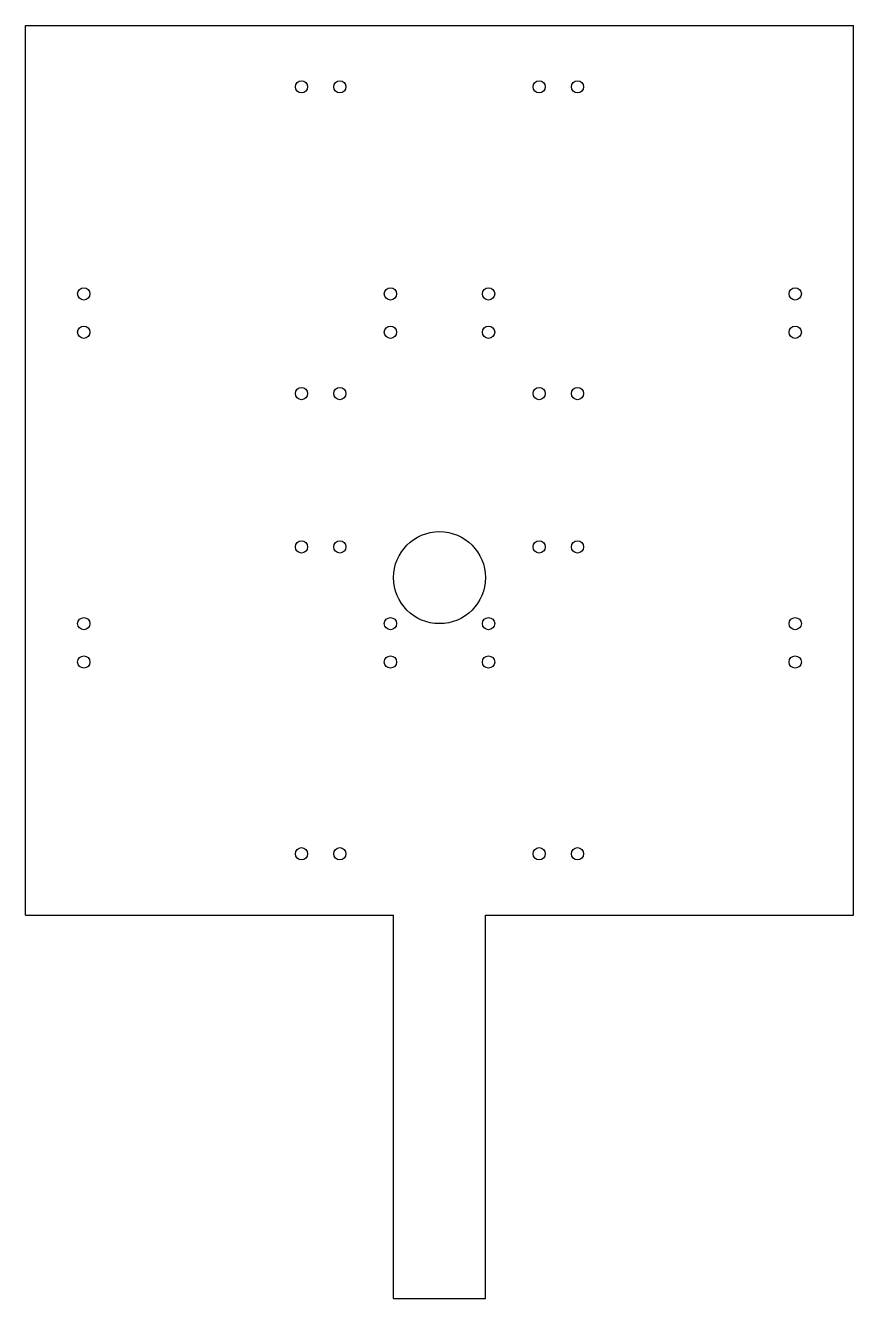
# Model space of a CAD drawing. Header units: millimetres. Extents: x 0 to 540, y -830 to 0.
import ezdxf

# ---------------------------------------------------------------- set-up
doc = ezdxf.new("R2010")
doc.units = ezdxf.units.MM
doc.layers.add('flat', color=7, linetype='CONTINUOUS')

msp = doc.modelspace()

# ---------------------------------------------------------------- linework, layer by layer
at = {"layer": 'flat'}
for p, q in [((0, -580), (0, 0)), ((0, 0), (540, 0)), ((540, -580), (540, 0)), ((0, -580), (240, -580)), ((240, -830), (240, -580)), ((300, -830), (300, -580)), ((300, -580), (540, -580)), ((240, -830), (300, -830))]:
    msp.add_line(p, q, dxfattribs=at)
for centre, radius in [((180, -40), 4), ((205, -40), 4), ((335, -40), 4), ((360, -40), 4), ((38, -175), 4), ((238, -175), 4), ((302, -175), 4), ((502, -175), 4), ((38, -200), 4), ((238, -200), 4), ((302, -200), 4), ((502, -200), 4), ((180, -240), 4), ((205, -240), 4), ((335, -240), 4), ((360, -240), 4), ((270, -360), 30), ((180, -340), 4), ((205, -340), 4), ((335, -340), 4), ((360, -340), 4), ((38, -390), 4), ((238, -390), 4), ((302, -390), 4), ((502, -390), 4), ((38, -415), 4), ((238, -415), 4), ((302, -415), 4), ((502, -415), 4), ((180, -540), 4), ((205, -540), 4), ((335, -540), 4), ((360, -540), 4)]:
    msp.add_circle(centre, radius, dxfattribs=at)

doc.saveas('drawing.dxf')
